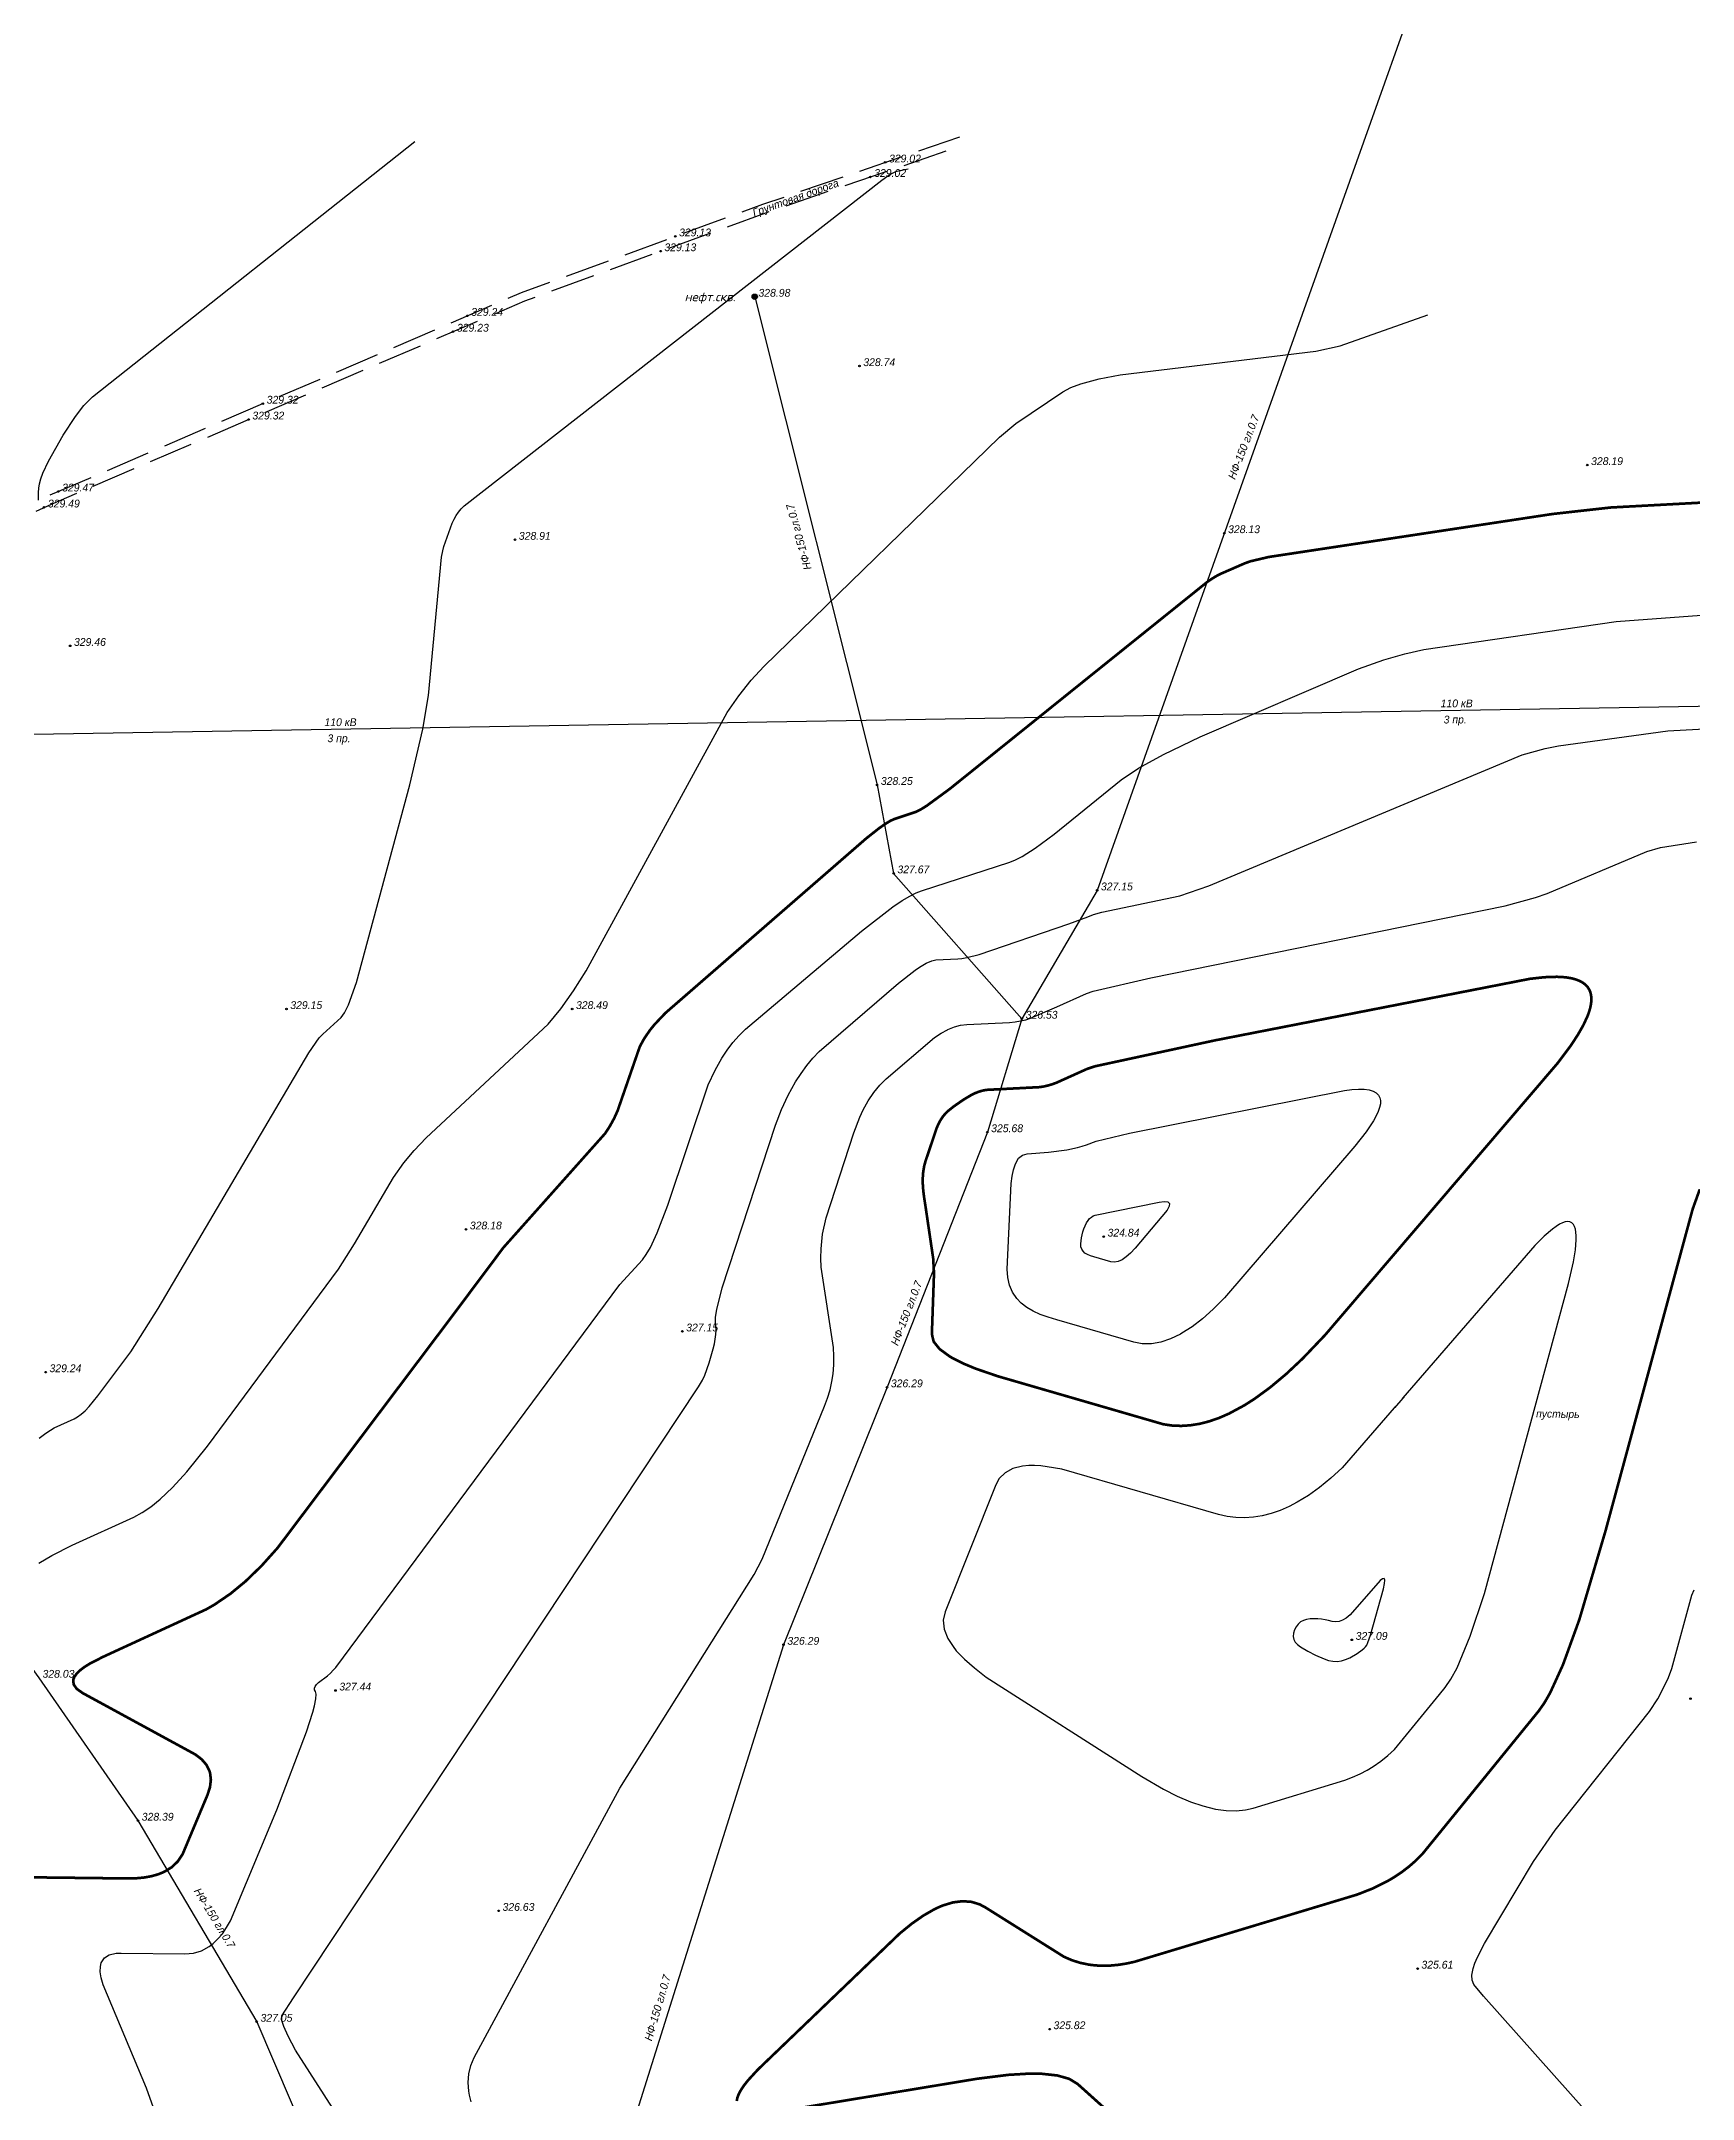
# Model space of a CAD drawing. Extents: x 108150 to 142535, y -18867 to -9422.
# Drawn here: x 140513 to 140698.5, y -13284 to -13052.9 of the extents above; entities that cross this region are included whole.
import ezdxf
from ezdxf.enums import TextEntityAlignment as Align

# ---------------------------------------------------------------- set-up
doc = ezdxf.new("R2010")
doc.units = 0
doc.header["$MEASUREMENT"] = 0
doc.linetypes.add('ДОРОГИ_ГРУНТ', pattern=[7, 5, -2])
doc.linetypes.add('ДОРОГИ_СТРОЯЩ', pattern=[9, 8, -1])
for name, color, linetype in [('(021) Нефтепровод', 7, 'NEFTEPROV_N'), ('(022) Возд. Линии', 7, 'Continuous'), ('(025) Дорога', 7, 'Continuous'), ('(028) Гидротехн.', 7, 'Continuous'), ('(039) Земля', 7, 'Continuous'), ('CONTOURS-LABEL', 7, 'Continuous'), ('GEO_POINTS111', 7, 'Continuous'), ('R_Поверхность1_CNT-MAJ', 7, 'Continuous'), ('R_Поверхность1_CNT-MIN', 7, 'Continuous')]:
    doc.layers.add(name, color=color, linetype=linetype)
doc.styles.add('BM-431', font='')
doc.styles.add('S', font='txtwr', dxfattribs={"oblique": 15})
doc.styles.get('BM-431').set_extended_font_data('Bm431', italic=True)
doc.linetypes.add('NEFTEPROV_N', pattern='A,1,-1,["Н",Standard,S=1.8,R=0,X=-0.9,Y=-0.9],-1,10', length=13)

# ---------------------------------------------------------------- blocks, each defined once
blk = doc.blocks.new('301')
for color, points in [(7, [(-0.6, 0, 1), (0.6, 0, 1)]), (256, [(0.6, 0, 1), (-0.6, 0, 1)])]:
    blk.add_hatch(color=color).paths.add_polyline_path(points)
at = {"color": 7}
blk.add_circle((0, 0), 0.6, dxfattribs=at)
at = {"color": 7, "width": 0.75}
blk.add_attdef('TYPE', text='', height=2, dxfattribs=at).set_placement((1.25, 0), align=Align.MIDDLE_LEFT)

msp = doc.modelspace()

# ---------------------------------------------------------------- linework, layer by layer
at = {"layer": '(021) Нефтепровод', "flags": 128}
msp.add_lwpolyline([(140682.977, -13004.009), (140631.5944, -13148.2923), (140623.1424, -13162.7013), (140619.2654, -13175.4433), (140608.0014, -13204.0863), (140596.3724, -13232.9943), (140578.7124, -13289.2113), (140568.8363, -13319.258)], dxfattribs=at)
for points, elevation in [([(140593.1324, -13081.6413), (140606.8754, -13136.4523), (140608.7384, -13146.3823), (140623.1424, -13162.7013)], 328.98), ([(140490.8844, -13206.5323), (140512.7184, -13236.6983), (140523.8624, -13252.7443), (140537.2024, -13275.3193), (140560.2384, -13329.2023), (140565.0088, -13338.1395)], 329.832)]:
    msp.add_lwpolyline(points, dxfattribs=dict(at, elevation=elevation))
at = {"layer": '(025) Дорога', "linetype": 'ДОРОГИ_ГРУНТ', "flags": 128}
for points in [[(140159.7404, -13265.8861), (140178.8989, -13266.858), (140194.5409, -13265.6289), (140205.5342, -13263.5563), (140227.6171, -13257.2615), (140240.4806, -13250.7592), (140253.5672, -13241.6562, -0.08799701), (140266.6683, -13235.6125), (140278.8961, -13233.4615), (140290.4777, -13231.5495, 0.11419976), (140294.8612, -13229.7423), (140305.3203, -13221.4972), (140316.9601, -13211.1327), (140335.3267, -13194.7277), (140351.3926, -13176.1632), (140360.6368, -13166.1408, -0.10029152), (140377.3988, -13154.0255), (140400.3263, -13146.1263), (140424.4092, -13139.7667), (140449.9348, -13131.9091), (140478.5755, -13121.0862), (140514.1426, -13104.9279), (140567.3242, -13082.1004), (140594.3902, -13072.2064), (140616.4883, -13064.6416)], [(140161.508, -13264.9745), (140178.885, -13265.856), (140194.4087, -13264.6362), (140205.304, -13262.5821), (140227.2511, -13256.326), (140239.967, -13249.8983), (140252.9962, -13240.8353, -0.08824443), (140266.4546, -13234.6347), (140278.728, -13232.4757), (140290.3148, -13230.5628, 0.11356209), (140294.2619, -13228.9414), (140304.6777, -13220.7304), (140316.2945, -13210.3864), (140334.6126, -13194.0247), (140350.6468, -13175.4968), (140359.9017, -13165.4628, -0.10051672), (140377.0288, -13153.0953), (140400.0353, -13145.1689), (140424.1343, -13138.805), (140449.6106, -13130.9626), (140478.1915, -13120.1623), (140513.7385, -13104.0131), (140566.955, -13081.1706), (140594.0565, -13071.2636), (140616.1644, -13063.6955)]]:
    msp.add_lwpolyline(points, format="xyb", dxfattribs=at)
at = {"ltscale": 0.5, "elevation": 37.0824}
msp.add_lwpolyline([(140467.6137, -13131.5008), (140801.4816, -13125.8871)], dxfattribs=at)
at = {"layer": 'GEO_POINTS111'}
for points, elevation in [([(140607.7922, -13066.5615), (140607.7922, -13066.5615)], 329.0221), ([(140606.1284, -13068.1881), (140606.1284, -13068.1881)], 329.0182), ([(140584.2119, -13074.8624), (140584.2119, -13074.8624)], 329.1336), ([(140582.5626, -13076.53), (140582.5626, -13076.53)], 329.1292), ([(140593.1324, -13081.6413), (140593.1324, -13081.6413)], 328.98), ([(140559.2603, -13085.5617), (140559.2603, -13085.5617)], 329.2302), ([(140560.866, -13083.7843), (140560.866, -13083.7843)], 329.2362), ([(140604.9048, -13089.4287), (140604.9048, -13089.4287)], 328.7419), ([(140537.8929, -13093.6452), (140537.8929, -13093.6452)], 329.3249), ([(140536.2872, -13095.4226), (140536.2872, -13095.4226)], 329.3189), ([(140686.6494, -13100.54), (140686.6494, -13100.54)], 328.1879), ([(140514.9198, -13103.5061), (140514.9198, -13103.5061)], 329.4703), ([(140513.3217, -13105.3008), (140513.3217, -13105.3008)], 329.4925), ([(140645.8771, -13108.186), (140645.8771, -13108.186)], 328.1269), ([(140566.2174, -13108.9308), (140566.2174, -13108.9308)], 328.9072), ([(140516.2523, -13120.8426), (140516.2523, -13120.8426)], 329.4588), ([(140606.8754, -13136.4523), (140606.8754, -13136.4523)], 328.245), ([(140608.7384, -13146.3823), (140608.7384, -13146.3823)], 327.668), ([(140631.5944, -13148.2923), (140631.5944, -13148.2923)], 327.148), ([(140540.5473, -13161.6178), (140540.5473, -13161.6178)], 329.147), ([(140572.635, -13161.6178), (140572.635, -13161.6178)], 328.4901), ([(140623.1424, -13162.7013), (140623.1424, -13162.7013)], 326.527), ([(140619.2654, -13175.4433), (140619.2654, -13175.4433)], 325.678), ([(140560.7167, -13186.3579), (140560.7167, -13186.3579)], 328.1751), ([(140632.3384, -13187.1653), (140632.3384, -13187.1653)], 324.844), ([(140585.0116, -13197.8116), (140585.0116, -13197.8116)], 327.1513), ([(140513.502, -13202.3931), (140513.502, -13202.3931)], 329.2374), ([(140608.0014, -13204.0863), (140608.0014, -13204.0863)], 326.293), ([(140596.3724, -13232.9943), (140596.3724, -13232.9943)], 326.292), ([(140660.2044, -13232.4423), (140660.2044, -13232.4423)], 327.086), ([(140546.048, -13238.1286), (140546.048, -13238.1286)], 327.4429), ([(140698.2353, -13239.0449), (140698.2353, -13239.0449)], 325.3705), ([(140523.8624, -13252.7443), (140523.8624, -13252.7443)], 328.388), ([(140564.3838, -13262.8687), (140564.3838, -13262.8687)], 326.6251), ([(140667.5924, -13269.3563), (140667.5924, -13269.3563)], 325.61), ([(140537.2024, -13275.3193), (140537.2024, -13275.3193)], 327.051), ([(140626.2672, -13276.155), (140626.2672, -13276.155)], 325.8244)]:
    msp.add_lwpolyline(points, dxfattribs=dict(at, elevation=elevation))
for centre in [(140607.7922, -13066.5615, 329.0221), (140606.1284, -13068.1881, 329.0182), (140584.2119, -13074.8624, 329.1336), (140582.5626, -13076.53, 329.1292), (140593.1324, -13081.6413, 328.98), (140559.2603, -13085.5617, 329.2302), (140560.866, -13083.7843, 329.2362), (140604.9048, -13089.4287, 328.7419), (140537.8929, -13093.6452, 329.3249), (140536.2872, -13095.4226, 329.3189), (140686.6494, -13100.54, 328.1879), (140514.9198, -13103.5061, 329.4703), (140513.3217, -13105.3008, 329.4925), (140645.8771, -13108.186, 328.1269), (140566.2174, -13108.9308, 328.9072), (140516.2523, -13120.8426, 329.4588), (140606.8754, -13136.4523, 328.245), (140608.7384, -13146.3823, 327.668), (140631.5944, -13148.2923, 327.148), (140540.5473, -13161.6178, 329.147), (140572.635, -13161.6178, 328.4901), (140623.1424, -13162.7013, 326.527), (140619.2654, -13175.4433, 325.678), (140560.7167, -13186.3579, 328.1751), (140632.3384, -13187.1653, 324.844), (140585.0116, -13197.8116, 327.1513), (140513.502, -13202.3931, 329.2374), (140608.0014, -13204.0863, 326.293), (140596.3724, -13232.9943, 326.292), (140660.2044, -13232.4423, 327.086), (140546.048, -13238.1286, 327.4429), (140698.2353, -13239.0449, 325.3705), (140523.8624, -13252.7443, 328.388), (140564.3838, -13262.8687, 326.6251), (140667.5924, -13269.3563, 325.61), (140537.2024, -13275.3193, 327.051), (140626.2672, -13276.155, 325.8244)]:
    msp.add_circle(centre, 0.0875, dxfattribs=at)
at = {"layer": 'R_Поверхность1_CNT-MAJ', "color": 42, "const_width": 0.3, "elevation": 326}
msp.add_lwpolyline([(140634.1511, -13286.5724), (140629.3974, -13282.3048), (140628.457, -13281.733), (140627.124, -13281.3537), (140625.3984, -13281.167), (140623.8558, -13281.1531), (140621.6416, -13281.2845), (140618.1677, -13281.7155), (140595.1998, -13285.5074)], dxfattribs=at)
at = {"layer": 'R_Поверхность1_CNT-MIN', "color": 44}
for points, elevation in [([(140512.7041, -13104.483), (140512.7059, -13103.613), (140512.73, -13103.1476), (140512.8186, -13102.6343), (140512.9718, -13102.073), (140513.1894, -13101.4638), (140513.8183, -13100.1015), (140515.4543, -13097.2028), (140516.8335, -13095.079), (140517.787, -13093.871), (140518.2694, -13093.3508), (140518.7557, -13092.8866), (140554.9662, -13064.2127)], 329.5), ([(140706.445, -13307.7424), (140674.9769, -13272.4418), (140673.9138, -13271.1232), (140673.7206, -13270.6727), (140673.6924, -13270.0837), (140673.8294, -13269.3563), (140674.0271, -13268.7551), (140674.3082, -13268.0841), (140675.1207, -13266.5322), (140680.6081, -13257.3164), (140683.0524, -13253.8243), (140693.6381, -13240.5001), (140694.559, -13239.0555), (140695.3012, -13237.6842), (140695.7648, -13236.6531), (140696.1286, -13235.6541), (140698.3882, -13227.4411), (140698.6624, -13226.8292)], 325.5)]:
    msp.add_lwpolyline(points, dxfattribs=dict(at, elevation=elevation))
for points, elevation in [([(140626.1132, -13196.2227), (140625.2031, -13195.9145), (140624.3928, -13195.5498), (140623.6824, -13195.1284), (140623.0717, -13194.6503), (140622.5645, -13194.12), (140622.0887, -13193.4156), (140621.7523, -13192.632), (140621.5554, -13191.7694), (140621.4979, -13190.8276), (140621.9361, -13181.2242), (140622.0423, -13180.3992), (140622.1903, -13179.6903), (140622.38, -13179.0974), (140622.4282, -13178.9804), (140622.7794, -13178.3789), (140623.2134, -13178.0075), (140623.7301, -13177.8662), (140626.1503, -13177.676), (140628.1766, -13177.4184), (140629.3892, -13177.1705), (140629.9263, -13177.0212), (140630.4172, -13176.855), (140631.4919, -13176.4484), (140635.2198, -13175.5384), (140659.3731, -13170.762), (140660.2093, -13170.6586), (140660.9489, -13170.6148), (140661.5917, -13170.6305), (140662.1379, -13170.7059), (140662.5873, -13170.8409), (140662.9401, -13171.0356), (140663.1962, -13171.2898), (140663.3487, -13171.5828), (140663.4139, -13171.9013), (140663.4059, -13172.2649), (140663.3246, -13172.6737), (140663.1701, -13173.1276), (140662.9424, -13173.6267), (140662.6415, -13174.1709), (140661.82, -13175.3948), (140660.5316, -13177.0041), (140645.889, -13194.0422), (140644.642, -13195.3), (140643.4308, -13196.3833), (140642.2554, -13197.2923), (140641.1157, -13198.0268), (140640.9636, -13198.1132), (140639.8335, -13198.6625), (140638.7412, -13199.0272), (140637.6868, -13199.2074), (140636.6703, -13199.2031), (140635.699, -13199.0163), (140627.0659, -13196.5003)], 325.5), ([(140630.858, -13189.3191), (140630.511, -13189.1898), (140630.2297, -13189.0231), (140630.0141, -13188.8191), (140629.8643, -13188.5778), (140629.7803, -13188.2993), (140629.7619, -13187.9834), (140629.7876, -13187.6483), (140629.8353, -13187.3123), (140629.9052, -13186.9751), (140629.9972, -13186.637), (140630.1113, -13186.2977), (140630.2476, -13185.9575), (140630.402, -13185.6408), (140630.5708, -13185.3722), (140630.7538, -13185.1519), (140630.9511, -13184.9797), (140631.1627, -13184.8556), (140631.3885, -13184.7797), (140638.5455, -13183.3033), (140639.1387, -13183.2295), (140639.5278, -13183.2817), (140639.7128, -13183.4597), (140639.6936, -13183.7635), (140639.4703, -13184.1933), (140635.8658, -13188.4601), (140635.3488, -13189.0178), (140634.8567, -13189.454), (140634.3895, -13189.7687), (140633.9472, -13189.9619), (140633.5299, -13190.0334), (140633.1375, -13189.9835), (140631.2379, -13189.4299)], 325), ([(140661.7419, -13233.2282), (140661.8697, -13233.033), (140662.0073, -13232.7509), (140662.3116, -13231.9256), (140663.7422, -13226.7101), (140663.8726, -13226.1343), (140663.9012, -13225.7544), (140663.8281, -13225.5703), (140663.6533, -13225.5821), (140663.3767, -13225.7897), (140659.9978, -13229.6517), (140659.5802, -13229.9998), (140659.1704, -13230.2458), (140658.7683, -13230.3897), (140658.3739, -13230.4313), (140657.9874, -13230.3709), (140657.6003, -13230.2702), (140657.2046, -13230.1914), (140656.8001, -13230.1343), (140656.387, -13230.0989), (140655.5346, -13230.0936), (140655.1229, -13230.1437), (140654.7576, -13230.256), (140654.4387, -13230.4304), (140654.1661, -13230.6669), (140653.94, -13230.9656), (140653.7602, -13231.3264), (140653.6487, -13231.7059), (140653.6271, -13232.0607), (140653.6955, -13232.3906), (140653.8539, -13232.6958), (140654.1023, -13232.9763), (140654.4407, -13233.232), (140655.2456, -13233.7071), (140656.1266, -13234.1593), (140657.0839, -13234.5883), (140657.579, -13234.7585), (140658.0687, -13234.8512), (140658.5532, -13234.8667), (140659.0324, -13234.8048), (140659.5063, -13234.6655), (140659.9749, -13234.4489), (140660.7926, -13233.973), (140661.3815, -13233.566), (140661.5903, -13233.3885)], 327)]:
    msp.add_lwpolyline(points, close=True, dxfattribs=dict(at, elevation=elevation))

# ---------------------------------------------------------------- block references
at = {"layer": '(028) Гидротехн.'}
ref = msp.add_blockref('301', (140593.1324, -13081.6413, 328.98), dxfattribs=dict(at, xscale=0.5, yscale=0.5, zscale=0.5))
ref.add_attrib('SK', 'нефт.скв.', (140585.2532, -13082.148, 328.98), dxfattribs={"layer": '0', "color": 7, "height": 1, "style": 'S', "oblique": 15, "flags": 8})

# ---------------------------------------------------------------- texts
at = {"layer": '(021) Нефтепровод', "style": 'BM-431'}
for rotation, p in [(68.80849, (140647.0802, -13102.2295)), (105.447013, (140599.526, -13112.175)), (68.80849, (140609.2161, -13199.4799)), (301.397849, (140530.1051, -13260.6475)), (73.63308, (140581.5666, -13277.543))]:
    msp.add_text('НФ-150 гл.0.7', height=0.875, rotation=rotation, dxfattribs=at).set_placement(p)
at = {"layer": '(022) Возд. Линии', "style": 'BM-431'}
for s, p in [('110 кВ', (140670.1765, -13127.7406, 37.0824)), ('110 кВ', (140544.8125, -13129.8485, 37.0824)), ('3 пр.', (140670.5134, -13129.5531, 37.0824)), ('3 пр.', (140545.1494, -13131.661, 37.0824))]:
    msp.add_text(s, height=0.875, dxfattribs=at).set_placement(p)
at = {"layer": '(025) Дорога', "linetype": 'ДОРОГИ_СТРОЯЩ', "style": 'BM-431'}
msp.add_text('Грунтовая дорога', height=0.875, rotation=19.732851, dxfattribs=at).set_placement((140593.0793, -13072.6564))
at = {"layer": '(039) Земля', "linetype": 'Continuous', "style": 'BM-431', "width": 1}
msp.add_text('пустырь', height=0.87, rotation=359.155003, dxfattribs=at).set_placement((140680.8918, -13207.4729))
at = {"layer": 'GEO_POINTS111', "color": 7, "char_height": 0.876, "attachment_point": 1}
for s, insert, width in [('\\fD431|b0|i1|c0|p34;\\W1.0000000000;\\T1.0000000000;\\o\\l329.02', (140608.2191, -13065.6855, 329.0221), 4.066682), ('\\fD431|b0|i1|c0|p34;\\W1.0000000000;\\T1.0000000000;\\o\\l329.02', (140606.5552, -13067.3121, 329.0182), 4.066682), ('\\fD431|b0|i1|c0|p34;\\W1.0000000000;\\T1.0000000000;\\o\\l329.13', (140584.6387, -13073.9864, 329.1336), 3.850175), ('\\fD431|b0|i1|c0|p34;\\W1.0000000000;\\T1.0000000000;\\o\\l329.13', (140582.9894, -13075.654, 329.1292), 3.850175), ('\\fD431|b0|i1|c0|p34;\\W1.0000000000;\\T1.0000000000;\\o\\l328.98', (140593.5592, -13080.7653, 328.98), 4.10306), ('\\fD431|b0|i1|c0|p34;\\W1.0000000000;\\T1.0000000000;\\o\\l329.24', (140561.2928, -13082.9083, 329.2362), 4.050253), ('\\fD431|b0|i1|c0|p34;\\W1.0000000000;\\T1.0000000000;\\o\\l329.23', (140559.6871, -13084.6857, 329.2302), 4.084871), ('\\fD431|b0|i1|c0|p34;\\W1.0000000000;\\T1.0000000000;\\o\\l328.74', (140605.3317, -13088.5527, 328.7419), 3.96635), ('\\fD431|b0|i1|c0|p34;\\W1.0000000000;\\T1.0000000000;\\o\\l329.32', (140536.7141, -13094.5466, 329.3189), 4.012702), ('\\fD431|b0|i1|c0|p34;\\W1.0000000000;\\T1.0000000000;\\o\\l329.32', (140538.3197, -13092.7692, 329.3249), 4.012702), ('\\fD431|b0|i1|c0|p34;\\W1.0000000000;\\T1.0000000000;\\o\\l328.19', (140687.0762, -13099.664, 328.1879), 3.822599), ('\\fD431|b0|i1|c0|p34;\\W1.0000000000;\\T1.0000000000;\\o\\l329.47', (140515.3467, -13102.6301, 329.4703), 4.066682), ('\\fD431|b0|i1|c0|p34;\\W1.0000000000;\\T1.0000000000;\\o\\l329.49', (140513.7486, -13104.4248, 329.4925), 4.056707), ('\\fD431|b0|i1|c0|p34;\\W1.0000000000;\\T1.0000000000;\\o\\l328.91', (140566.6443, -13108.0548, 328.9072), 3.866017), ('\\fD431|b0|i1|c0|p34;\\W1.0000000000;\\T1.0000000000;\\o\\l328.13', (140646.304, -13107.31, 328.1269), 3.868364), ('\\fD431|b0|i1|c0|p34;\\W1.0000000000;\\T1.0000000000;\\o\\l329.46', (140516.6792, -13119.9666, 329.4588), 4.077243), ('\\fD431|b0|i1|c0|p34;\\W1.0000000000;\\T1.0000000000;\\o\\l328.25', (140607.3022, -13135.5763, 328.245), 4.087804), ('\\fD431|b0|i1|c0|p34;\\W1.0000000000;\\T1.0000000000;\\o\\l327.67', (140609.1652, -13145.5063, 327.668), 3.946987), ('\\fD431|b0|i1|c0|p34;\\W1.0000000000;\\T1.0000000000;\\o\\l327.15', (140632.0212, -13147.4163, 327.148), 3.715226), ('\\fD431|b0|i1|c0|p34;\\W1.0000000000;\\T1.0000000000;\\o\\l329.15', (140540.9741, -13160.7418, 329.147), 3.83492), ('\\fD431|b0|i1|c0|p34;\\W1.0000000000;\\T1.0000000000;\\o\\l328.49', (140573.0618, -13160.7418, 328.4901), 4.074896), ('\\fD431|b0|i1|c0|p34;\\W1.0000000000;\\T1.0000000000;\\o\\l326.53', (140623.5692, -13161.8253, 326.527), 4.048493), ('\\fD431|b0|i1|c0|p34;\\W1.0000000000;\\T1.0000000000;\\o\\l325.68', (140619.6922, -13174.5673, 325.678), 4.030891), ('\\fD431|b0|i1|c0|p34;\\W1.0000000000;\\T1.0000000000;\\o\\l328.18', (140561.1435, -13185.4819, 328.1751), 3.850762), ('\\fD431|b0|i1|c0|p34;\\W1.0000000000;\\T1.0000000000;\\o\\l324.84', (140632.7652, -13186.2893, 324.844), 4.086044), ('\\fD431|b0|i1|c0|p34;\\W1.0000000000;\\T1.0000000000;\\o\\l327.15', (140585.4385, -13196.9356, 327.1513), 3.715226), ('\\fD431|b0|i1|c0|p34;\\W1.0000000000;\\T1.0000000000;\\o\\l329.24', (140513.9288, -13201.5171, 329.2374), 4.050253), ('\\fD431|b0|i1|c0|p34;\\W1.0000000000;\\T1.0000000000;\\o\\l326.29', (140608.4282, -13203.2103, 326.293), 4.039105), ('\\fD431|b0|i1|c0|p34;\\W1.0000000000;\\T1.0000000000;\\o\\l326.29', (140596.7992, -13232.1183, 326.292), 4.039105), ('\\fD431|b0|i1|c0|p34;\\W1.0000000000;\\T1.0000000000;\\o\\l327.09', (140660.6312, -13231.5663, 327.086), 3.931145), ('\\fD431|b0|i1|c0|p34;\\W1.0000000000;\\T1.0000000000;\\o\\l328.03', (140513.1452, -13235.8223, 328.034), 4.114794), ('\\fD431|b0|i1|c0|p34;\\W1.0000000000;\\T1.0000000000;\\o\\l327.44', (140546.4749, -13237.2526, 327.4429), 3.948161), ('\\fD431|b0|i1|c0|p34;\\W1.0000000000;\\T1.0000000000;\\o\\l328.39', (140524.2892, -13251.8683, 328.388), 4.015049), ('\\fD431|b0|i1|c0|p34;\\W1.0000000000;\\T1.0000000000;\\o\\l326.63', (140564.8107, -13261.9927, 326.6251), 4.102473), ('\\fD431|b0|i1|c0|p34;\\W1.0000000000;\\T1.0000000000;\\o\\l325.61', (140668.0192, -13268.4803, 325.61), 3.793849), ('\\fD431|b0|i1|c0|p34;\\W1.0000000000;\\T1.0000000000;\\o\\l327.05', (140537.6292, -13274.4433, 327.051), 3.961656), ('\\fD431|b0|i1|c0|p34;\\W1.0000000000;\\T1.0000000000;\\o\\l325.82', (140626.6941, -13275.279, 325.8244), 4.036758)]:
    msp.add_mtext(s, dxfattribs=dict(at, insert=insert, width=width))

# ---------------------------------------------------------------- next in the draw order: wipeouts: each hides what was drawn before it
at = {"color": 42}
for points in [[(140608.903, -13141.2349), (140608.3069, -13139.4413), (140612.0928, -13138.1829), (140612.689, -13139.9765)], [(140678.4533, -13185.6168), (140679.0995, -13183.8362), (140682.8426, -13185.1945), (140682.1965, -13186.9751)], [(140668.7668, -13204.6325), (140669.1815, -13206.4808), (140665.296, -13207.3524), (140664.8814, -13205.5042)], [(140531.0759, -13244.6289), (140530.1588, -13246.2816), (140526.6703, -13244.3459), (140527.5873, -13242.6932)], [(140641.7612, -13253.7612), (140642.2783, -13251.939), (140646.109, -13253.0262), (140645.5918, -13254.8484)]]:
    msp.add_wipeout(points, dxfattribs=at).dxf.layer = 'CONTOURS-LABEL'

# ---------------------------------------------------------------- next in the draw order: linework, layer by layer
at = {"layer": 'R_Поверхность1_CNT-MAJ', "color": 42, "const_width": 0.3}
for points, elevation in [([(140502.4095, -13258.9929), (140522.6797, -13259.2351), (140523.6429, -13259.2158), (140524.5329, -13259.1338), (140525.3496, -13258.9893), (140526.093, -13258.7822), (140526.7631, -13258.5124), (140526.7975, -13258.496), (140527.6522, -13257.9742), (140528.345, -13257.3142), (140528.8759, -13256.5158), (140531.6614, -13249.8818), (140531.9521, -13248.9908), (140532.054, -13248.1638), (140531.9671, -13247.4006), (140531.8794, -13247.1132), (140531.5381, -13246.4538), (140531.0163, -13245.8556), (140530.3141, -13245.3184), (140517.6914, -13238.4411), (140516.986, -13237.9476), (140516.6272, -13237.422), (140516.6148, -13236.8644), (140516.7313, -13236.5866), (140516.9863, -13236.2312), (140517.3634, -13235.8645), (140517.8626, -13235.4866), (140518.484, -13235.0973), (140519.9627, -13234.3441), (140531.5264, -13229.0214), (140532.4355, -13228.5042), (140534.2534, -13227.2669), (140535.9414, -13225.8755), (140537.7454, -13224.1301), (140539.5487, -13222.1181), (140558.9806, -13196.3304), (140564.906, -13188.4084), (140576.3415, -13175.5819), (140576.8782, -13174.7503), (140577.3376, -13173.912), (140577.7331, -13173.0477), (140580.2304, -13165.8295), (140580.7343, -13164.9126), (140581.3742, -13163.9866), (140581.8871, -13163.3519), (140583.1014, -13162.0699), (140605.6833, -13142.4427), (140607.1178, -13141.312), (140607.8167, -13140.8236), (140608.3937, -13140.4781), (140608.8488, -13140.2756), (140611.2136, -13139.4896), (140611.7214, -13139.2504), (140612.4563, -13138.7951), (140615.0427, -13136.9007), (140644.0613, -13113.5892), (140644.8499, -13113.0799), (140645.4232, -13112.7749), (140648.2173, -13111.5575), (140648.8228, -13111.3451), (140650.8729, -13110.8625), (140682.7645, -13106.0344), (140689.2898, -13105.3071), (140714.8007, -13103.9383)], 328), ([(140591.116, -13284.2223), (140591.1862, -13283.8507), (140591.3464, -13283.4346), (140591.5965, -13282.9741), (140591.9365, -13282.469), (140592.3664, -13281.9195), (140593.4959, -13280.6869), (140609.435, -13265.404), (140610.7803, -13264.3111), (140612.0617, -13263.4141), (140613.2793, -13262.713), (140613.8641, -13262.4359), (140614.2826, -13262.264), (140615.4132, -13261.9216), (140616.476, -13261.7871), (140617.471, -13261.8605), (140618.3982, -13262.1419), (140619.0271, -13262.4753), (140627.868, -13268.0259), (140628.7723, -13268.4181), (140629.7167, -13268.7144), (140630.7011, -13268.915), (140631.4385, -13269.0003), (140632.26, -13269.0362), (140633.106, -13269.0133), (140633.9766, -13268.9316), (140634.8717, -13268.7912), (140635.7914, -13268.5921), (140660.8045, -13261.0435), (140662.5724, -13260.3505), (140664.1937, -13259.5429), (140664.9732, -13259.0811), (140665.8462, -13258.4945), (140666.6644, -13257.865), (140667.4277, -13257.1926), (140668.1362, -13256.4773), (140681.1729, -13240.4521), (140681.8169, -13239.544), (140682.4889, -13238.373), (140683.9171, -13235.2423), (140685.7503, -13230.1846), (140688.6964, -13220.2054), (140698.4811, -13184.0898), (140699.2871, -13181.848)], 326)]:
    msp.add_lwpolyline(points, dxfattribs=dict(at, elevation=elevation))
at = {"layer": 'R_Поверхность1_CNT-MAJ', "color": 42, "const_width": 0.3, "elevation": 326}
msp.add_lwpolyline([(140612.1762, -13182.859), (140612.0697, -13182.0419), (140612.0152, -13181.2753), (140612.0125, -13180.5593), (140612.0617, -13179.8937), (140612.1628, -13179.2786), (140612.3157, -13178.714), (140613.5785, -13174.9621), (140613.7884, -13174.4926), (140614.019, -13174.0697), (140614.2703, -13173.6934), (140614.5423, -13173.3636), (140614.835, -13173.0804), (140615.485, -13172.5587), (140616.6255, -13171.7694), (140617.4818, -13171.2598), (140617.9074, -13171.0567), (140618.3266, -13170.8951), (140618.7393, -13170.7751), (140619.1457, -13170.6965), (140625.1455, -13170.3862), (140625.5997, -13170.3143), (140626.063, -13170.2085), (140626.5354, -13170.0686), (140627.017, -13169.8946), (140630.4793, -13168.3364), (140631.3626, -13168.0457), (140644.8276, -13165.136), (140680.1877, -13158.2288), (140681.821, -13158.0461), (140683.2348, -13157.9986), (140683.8594, -13158.0257), (140684.4291, -13158.0865), (140684.944, -13158.1812), (140685.404, -13158.3097), (140685.8092, -13158.472), (140686.1594, -13158.6682), (140686.4549, -13158.8982), (140686.6954, -13159.162), (140686.8811, -13159.4597), (140686.9846, -13159.7059), (140687.0657, -13160.0147), (140687.1051, -13160.349), (140687.1031, -13160.709), (140687.0594, -13161.0945), (140686.9742, -13161.5057), (140686.8475, -13161.9426), (140686.6792, -13162.405), (140686.218, -13163.4067), (140685.5906, -13164.511), (140684.7969, -13165.7177), (140683.2948, -13167.7199), (140657.1872, -13198.23), (140654.6671, -13200.8728), (140652.8303, -13202.5951), (140651.0392, -13204.0947), (140649.2938, -13205.3717), (140648.1555, -13206.0993), (140646.3994, -13207.0468), (140645.2826, -13207.5313), (140644.1872, -13207.9111), (140643.1134, -13208.1861), (140642.061, -13208.3564), (140641.0301, -13208.422), (140640.0207, -13208.3828), (140639.0327, -13208.2389), (140620.4361, -13202.8461), (140617.9705, -13202.0021), (140616.6033, -13201.4364), (140615.4571, -13200.8682), (140615.0618, -13200.641), (140613.9104, -13199.8021), (140613.2344, -13198.958), (140613.0338, -13198.1085), (140613.2742, -13191.2954), (140613.1789, -13189.601), (140612.3086, -13183.7014)], close=True, dxfattribs=at)
at = {"layer": 'R_Поверхность1_CNT-MIN', "color": 44}
for points, elevation in [([(140512.7563, -13209.8183), (140513.4996, -13209.2479), (140514.0358, -13208.8843), (140514.4623, -13208.6498), (140516.6921, -13207.63), (140517.0762, -13207.4165), (140517.485, -13207.1159), (140517.9187, -13206.7282), (140518.3771, -13206.2534), (140519.3685, -13205.0425), (140523.0588, -13200.0977), (140526.132, -13195.2296), (140543.0414, -13166.5194), (140544.2241, -13164.8648), (140544.63, -13164.4241), (140546.6946, -13162.5533), (140547.0695, -13162.0431), (140547.5059, -13161.1363), (140548.3993, -13158.6519), (140554.3957, -13136.4371), (140555.8462, -13130.1858), (140556.4806, -13126.4323), (140557.957, -13110.8838), (140558.0925, -13110.1854), (140558.2298, -13109.6722), (140559.1726, -13107.0612), (140559.3669, -13106.6234), (140559.5978, -13106.2096), (140559.8652, -13105.8198), (140560.1692, -13105.4541), (140560.5098, -13105.1123), (140607.4213, -13068.5369), (140608.085, -13068.065), (140608.3937, -13067.8788), (140608.6943, -13067.7228), (140608.987, -13067.597), (140609.2716, -13067.5014), (140610.3662, -13067.2852)], 329), ([(140512.7442, -13223.845), (140514.1994, -13222.9681), (140516.4853, -13221.8296), (140523.4122, -13218.6614), (140524.3455, -13218.1616), (140525.3266, -13217.4939), (140526.3555, -13216.6583), (140527.7426, -13215.3434), (140529.3671, -13213.5698), (140531.682, -13210.682), (140546.3835, -13190.8285), (140548.2016, -13187.9684), (140552.5738, -13180.5275), (140553.7347, -13178.8761), (140554.8734, -13177.4948), (140556.2174, -13176.0834), (140569.919, -13163.3097), (140571.3555, -13161.5921), (140572.8011, -13159.5596), (140574.1901, -13157.3252), (140590.0558, -13128.3128), (140591.3544, -13126.4472), (140592.737, -13124.7099), (140594.1628, -13123.1634), (140620.6346, -13097.4031), (140622.4746, -13095.8777), (140627.7568, -13092.3284), (140628.6314, -13091.8514), (140629.7582, -13091.4155), (140631.823, -13090.8603), (140634.1725, -13090.4266), (140656.1716, -13087.7563), (140658.9089, -13087.1457), (140668.7273, -13083.6927)], 328.5), ([(140526.5777, -13287.7088), (140524.8395, -13282.7933), (140519.9486, -13271.1625), (140519.7305, -13270.3861), (140519.6288, -13269.7054), (140519.6435, -13269.1202), (140519.7489, -13268.6941), (140520.0897, -13268.1649), (140520.644, -13267.811), (140521.4118, -13267.6324), (140521.962, -13267.6092), (140529.1356, -13267.6951), (140530.1047, -13267.6132), (140531.012, -13267.3436), (140531.8575, -13266.8862), (140532.3252, -13266.5303), (140532.8486, -13266.0281), (140533.3426, -13265.4362), (140533.807, -13264.7545), (140534.2419, -13263.9831), (140539.4767, -13251.5241), (140542.7932, -13242.7706), (140543.5042, -13240.5529), (140543.69, -13239.8581), (140543.8509, -13239.0767), (140543.8899, -13238.5401), (140543.807, -13238.2485), (140543.7054, -13238.0729), (140543.6885, -13237.8846), (140543.7561, -13237.6836), (140543.9083, -13237.4698), (140544.1451, -13237.2433), (140545.1634, -13236.474), (140545.489, -13236.1797), (140545.7993, -13235.866), (140546.0945, -13235.5329), (140578, -13192.5292), (140580.5254, -13189.7662), (140580.9616, -13189.192), (140581.4287, -13188.3904), (140582.1975, -13186.7363), (140583.3648, -13183.6209), (140587.9148, -13170.1382), (140588.6899, -13168.4683), (140589.456, -13167.1188), (140590.0562, -13166.2184), (140590.696, -13165.38), (140591.3752, -13164.6037), (140592.094, -13163.8895), (140605.133, -13152.858), (140608.65, -13150.1516), (140609.7148, -13149.4342), (140610.5496, -13148.9346), (140611.267, -13148.5736), (140611.867, -13148.3513), (140621.7777, -13145.1197), (140622.4444, -13144.8544), (140623.1879, -13144.4765), (140624.6395, -13143.5674), (140626.7673, -13141.9687), (140634.2908, -13135.8899), (140636.253, -13134.5886), (140639.0544, -13133.0236), (140643.1524, -13131.0735), (140660.9501, -13123.4122), (140663.785, -13122.4177), (140666.1371, -13121.7373), (140668.2881, -13121.2651), (140689.9009, -13118.0962), (140699.4698, -13117.4124)], 327.5), ([(140561.222, -13309.129), (140541.5725, -13278.5175), (140540.7337, -13276.9409), (140540.2397, -13275.8504), (140540.0016, -13275.0866), (140540.0195, -13274.6495), (140541.3177, -13272.6399), (140586.8401, -13204.0363), (140587.2683, -13203.2718), (140587.5251, -13202.7343), (140588.0214, -13201.3557), (140588.4844, -13199.7645), (140588.6151, -13199.2103), (140588.71, -13198.6796), (140588.7689, -13198.1722), (140588.7918, -13197.6883), (140588.7789, -13197.2278), (140588.73, -13196.7906), (140588.7299, -13196.2162), (140588.8634, -13195.3436), (140589.4657, -13192.9318), (140595.4629, -13174.6548), (140596.155, -13172.8971), (140596.9096, -13171.2798), (140597.7259, -13169.804), (140598.3453, -13168.8386), (140598.9963, -13167.9443), (140599.6789, -13167.1212), (140600.3931, -13166.3693), (140609.2731, -13158.7205), (140611.1612, -13157.2559), (140611.6452, -13156.9252), (140612.4017, -13156.4708), (140613.0189, -13156.1914), (140613.4968, -13156.0871), (140615.9464, -13155.9865), (140616.4068, -13155.9419), (140616.9716, -13155.8416), (140618.3447, -13155.494), (140628.4201, -13152.0688), (140630.5393, -13151.2805), (140631.1808, -13151.0184), (140632.1297, -13150.7433), (140640.8989, -13148.9091), (140644.1393, -13147.7868), (140679.3496, -13133.0797), (140681.921, -13132.3728), (140683.4256, -13132.0832), (140695.6917, -13130.3826), (140731.6607, -13128.4384)], 327), ([(140561.2868, -13284.3164), (140561.0924, -13283.5609), (140561.0162, -13283.1274), (140560.9454, -13282.1333), (140561.0259, -13281.1704), (140561.2575, -13280.2387), (140561.6404, -13279.3382), (140577.9868, -13249.0834), (140593.081, -13225.1218), (140593.9806, -13223.3712), (140600.9845, -13206.2238), (140601.3254, -13205.2962), (140601.6004, -13204.3682), (140601.8092, -13203.4399), (140601.9448, -13202.5701), (140602.0285, -13201.5836), (140602.0377, -13200.5966), (140601.9724, -13199.6093), (140600.61, -13190.5893), (140600.5609, -13189.5759), (140600.5826, -13188.5454), (140600.7576, -13186.9047), (140601.1457, -13185.0645), (140604.2647, -13175.5323), (140604.9446, -13173.747), (140605.3222, -13172.9391), (140605.8725, -13171.9369), (140606.5015, -13170.9931), (140607.1813, -13170.1637), (140607.9119, -13169.4488), (140613.3476, -13164.8298), (140614.0829, -13164.3317), (140614.8024, -13163.9357), (140614.8433, -13163.916), (140615.5594, -13163.6234), (140616.2592, -13163.4367), (140616.9425, -13163.356), (140621.7422, -13163.1421), (140622.3894, -13163.0665), (140623.0029, -13162.9597), (140623.5826, -13162.8217), (140624.1287, -13162.6525), (140627.0719, -13161.3745), (140630.3847, -13159.87), (140631.1495, -13159.6079), (140637.6197, -13158.1138), (140677.4161, -13150.0461), (140680.8417, -13149.0973), (140682.1427, -13148.6617), (140693.3364, -13143.945), (140694.8878, -13143.4865), (140698.9136, -13142.8606)], 326.5)]:
    msp.add_lwpolyline(points, dxfattribs=dict(at, elevation=elevation))
at = {"layer": 'R_Поверхность1_CNT-MIN', "color": 44, "elevation": 326.5}
msp.add_lwpolyline([(140670.6808, -13237.7977), (140671.3294, -13236.8536), (140672.0154, -13235.5746), (140673.4929, -13232.0298), (140675.0911, -13227.2464), (140684.5555, -13192.4473), (140685.1048, -13189.9932), (140685.3177, -13188.6525), (140685.4078, -13187.5479), (140685.4068, -13187.0842), (140685.3752, -13186.6795), (140685.3129, -13186.3339), (140685.2199, -13186.0474), (140685.0962, -13185.8199), (140684.9418, -13185.6514), (140684.8965, -13185.6172), (140684.6915, -13185.5196), (140684.4522, -13185.488), (140684.1787, -13185.5225), (140683.8709, -13185.6229), (140683.5288, -13185.7892), (140683.1524, -13186.0216), (140682.7417, -13186.3199), (140681.8176, -13187.1146), (140680.7563, -13188.1731), (140659.1144, -13213.1224), (140657.8398, -13214.2975), (140656.5758, -13215.335), (140655.3221, -13216.2348), (140654.0789, -13216.997), (140653.1586, -13217.4758), (140652.1438, -13217.9176), (140651.1361, -13218.2651), (140650.1356, -13218.5182), (140649.1423, -13218.677), (140648.1561, -13218.7414), (140647.1771, -13218.7115), (140646.2052, -13218.5872), (140645.2405, -13218.3686), (140627.6276, -13213.2965), (140625.9967, -13213.0007), (140625.2535, -13212.9188), (140624.5586, -13212.8809), (140623.9118, -13212.887), (140623.2284, -13212.9482), (140622.1314, -13213.2145), (140621.2523, -13213.6795), (140620.5909, -13214.3431), (140620.2058, -13215.0484), (140614.5164, -13229.2894), (140614.3029, -13230.2421), (140614.4044, -13231.2428), (140614.8208, -13232.2917), (140615.4089, -13233.2031), (140615.7813, -13233.6669), (140616.6873, -13234.6192), (140617.8082, -13235.6042), (140619.1441, -13236.6221), (140636.6046, -13247.7716), (140639.0549, -13249.2125), (140640.5967, -13249.9877), (140642.065, -13250.6147), (140643.46, -13251.0935), (140644.8988, -13251.4469), (140646.0804, -13251.6108), (140647.1958, -13251.6407), (140648.2448, -13251.5367), (140649.1155, -13251.3337), (140659.3982, -13248.2029), (140660.2875, -13247.8606), (140661.1315, -13247.4829), (140661.9303, -13247.0698), (140662.5976, -13246.6758), (140663.4642, -13246.0841), (140664.263, -13245.4395), (140664.994, -13244.7418), (140670.0562, -13238.5678)], close=True, dxfattribs=at)

doc.saveas('drawing.dxf')
